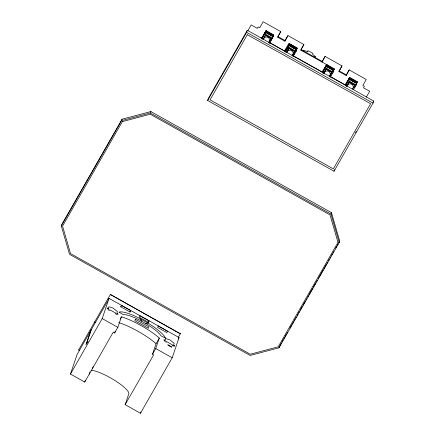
<?xml version="1.0" encoding="UTF-8"?>
<svg xmlns="http://www.w3.org/2000/svg" width="435" height="435" viewBox="0 0 435 435"><rect width="100%" height="100%" fill="white"/><g stroke="black" fill="none" stroke-linecap="round" stroke-linejoin="round"><path stroke-width="0.65" d="M109.038 298.366L102.203 318.578L70.465 374.051L84.727 382.039L113.241 332.193L114.628 332.971L117.852 327.337L121.408 316.832A30.602 6.661 29.8 0 1 159.308 338.055L155.752 348.56L152.527 354.193L153.653 354.819L125.133 404.659L140.478 413.25L172.211 357.777L179.051 337.565L109.033 298.35L107.809 300.291M61.302 225.95L61.786 224.514L122.045 119.195L150.885 111.561L331.481 212.677L339.708 241.066L339.224 242.496L278.965 347.821L250.13 355.455L69.529 254.334L61.302 225.95L121.561 120.625L122.045 119.195M121.561 120.625L150.401 112.991L150.885 111.561M70.465 374.051L77.06 354.568L107.38 301.58M79.708 350.702L78.626 349.947M90.692 330.736L85.923 344.824L87.865 341.437L87.984 341.089L86.755 343.231L91.404 329.491M110.365 294.473L180.329 333.797L110.365 294.473L78.583 350.072M84.727 382.039L85.352 380.185M89.18 374.252L89.936 372.012M92.519 368.423L93.085 366.743M121.463 305.43L120.963 306.92L130.141 312.058L130.647 310.568L121.463 305.43L120.615 306.92M114.628 332.971L115.259 331.117M207.642 100.48L208.338 98.419L247.319 30.281L373.698 101.04L373.002 103.106L334.02 171.238L207.642 100.48L246.623 32.342L247.319 30.281M149.009 320.851L148.504 322.34L139.325 317.202L139.825 315.712L149.009 320.851L147.916 322.759M125.133 404.659L128.896 393.55L128.309 391.804A23.24 5.057 29.8 0 0 111.48 378.434A23.24 5.057 29.8 0 0 91.024 370.261M152.527 354.193L156.083 343.683L159.308 338.055M261.952 38.981L265.448 32.418L273.098 36.801L269.608 43.364M265.948 30.934L266.073 30.564L273.724 34.947L273.599 35.317L265.948 30.934L261.598 38.367L266.073 30.564M263.18 39.395L265.676 34.979L271.288 38.193L268.792 42.608M140.478 413.25L140.902 411.994M272.299 37.002L272.479 36.475M277.693 37.203L277.905 36.584L285.083 40.607L284.876 41.222L277.693 37.203L280.754 31.603L263.159 21.75L259.738 27.731L258.2 26.872L257.346 28.362L251.191 24.92L247.852 30.755M296.094 51.363L296.578 49.943L288.927 45.561L288.443 46.98L296.094 51.363L293.081 56.506M289.552 43.712L285.072 51.515L289.552 43.712L297.203 48.089L296.409 49.606M286.66 52.543L289.155 48.122L294.767 51.335L292.271 55.756M296.017 49.438L296.257 48.725L289.623 44.93M327.289 64.973L300.824 50.155L301.036 49.536L322.335 61.498M314.929 57.317L314.516 56.632L315.511 56.757C314.978 55.887 311.634 54.136 312.83 53.771L312.955 53.402L308.649 50.987L307.752 50.808L307.578 51.325L307.985 51.874L303.978 50.319L303.336 50.313L303.13 50.917L301.134 49.585M326.652 64.483L322.177 72.286L326.652 64.483L334.303 68.866L332.84 71.519M326.489 66.414L326.728 65.701L333.357 69.502M323.76 73.314L326.255 68.899L331.867 72.107L329.371 76.527M332.878 70.921L333.052 70.394M333.199 72.134L333.678 70.715L326.027 66.337L325.549 67.757L333.199 72.134L330.181 77.283M366.33 97.087L369.668 91.258L363.513 87.81L364.372 86.315L362.833 85.45L366.254 79.469L349.169 69.904L346.108 75.505L338.925 71.487L341.986 65.886L325.059 56.409L321.998 62.009L325.059 56.409M346.108 75.505L349.169 69.904M345.689 85.532L345.2 85.178L345.325 84.809L349.68 77.376L357.331 81.758L356.537 83.27M356.221 85.026L356.705 83.607L349.055 79.23L348.571 80.649L356.221 85.026L353.546 89.605M345.2 85.178L349.68 77.376M349.452 79.491L349.272 80.013L349.055 79.23M349.158 82.161L349.283 81.791L354.889 84.999L354.764 85.374L349.158 82.161L346.787 86.206M334.02 171.238L334.542 169.688M278.965 347.821L281.472 342.856M339.224 242.496L330.997 214.112L331.481 212.677M300.824 50.155L303.886 44.549L287.937 35.621L284.876 41.222M341.986 65.886L338.925 71.487M278.221 36.029L280.754 31.603M120.12 319.089L121.408 316.832M129.793 312.064L130.647 310.568M285.083 40.607L287.937 35.621M284.544 50.911L288.824 43.435L296.518 47.741M301.352 48.981L303.886 44.549M178.328 337.299L180.373 333.672M355.553 132.757L356.221 131.582M373.023 102.214L373.698 101.04M282.146 341.682L283.152 339.914M283.827 338.74L284.501 337.56M285.175 336.385L286.187 334.618M286.855 333.444L287.53 332.264M289.889 328.148L291.907 324.619M292.581 323.439L293.592 321.677M294.267 320.497L294.935 319.323M295.61 318.143L296.284 316.968M297.295 315.201L297.97 314.026M298.638 312.847L299.313 311.672M300.324 309.905L302.341 306.376M303.016 305.201L305.375 301.08M306.044 299.905L306.719 298.725M307.73 296.964L308.404 295.784M309.078 294.609L312.781 288.139M313.45 286.959L315.81 282.842M316.484 281.662L317.153 280.488M318.164 278.721L318.839 277.546M319.513 276.366L323.216 269.896M323.89 268.721L326.245 264.6M326.919 263.425L327.593 262.245M328.599 260.483L329.273 259.303M329.947 258.129L330.622 256.949M331.633 255.187L332.302 254.007M332.976 252.833L333.65 251.658M335.673 248.124L336.679 246.362M337.353 245.182L338.028 244.008M338.702 242.828L339.708 241.066M261.669 38.568L265.687 31.706L273.338 36.089L265.687 31.706M261.761 38.742L265.714 32M263.18 36.616L263.827 35.512M264.475 34.403L265.769 32.195L272.908 36.284L265.769 32.195M262.968 39.601L265.676 34.979M268.58 42.815L271.288 38.193M272.93 36.458L273.724 34.947M269.417 43.087L270.086 41.945M270.755 40.803L271.424 39.656M272.092 38.514L272.767 37.372M285.148 51.716L289.166 44.854L296.817 49.231L295.479 51.52M285.24 51.852L288.927 45.561M285.567 51.325L289.166 44.854M286.654 49.759L287.301 48.655M287.948 47.551L289.242 45.338L296.387 49.427L289.242 45.338M285.431 52.129L288.633 46.714M286.785 52.173L289.155 48.122M292.054 55.963L294.767 51.335M296.534 49.237L297.203 48.089M295.925 50.503L296.817 49.231M293.897 54.516L294.903 52.804M295.572 51.656L296.578 49.943M322.248 72.487L326.266 65.625L333.917 70.008L332.911 71.721M322.34 72.661L326.266 65.625M322.786 72.194L323.433 71.084M324.08 69.981L324.728 68.877M325.375 67.768L326.348 66.109L333.487 70.198L326.348 66.109M322.531 72.901L326.37 66.403M323.548 73.52L326.255 68.899M329.496 76.158L331.867 72.107M333.297 70.579L334.303 68.866M330.328 76.435L330.997 75.293M331.666 74.146L332.34 73.004M333.009 71.862L333.678 70.715M345.276 85.38L349.294 78.517L356.945 82.9L355.939 84.613M345.363 85.554L349.294 78.517M345.809 85.086L347.429 82.318M348.402 80.66L349.37 79.001L356.51 83.09L349.37 79.001M345.559 85.793L349.397 79.295M346.57 86.413L349.283 81.791M352.524 89.05L354.889 84.999M356.325 83.471L357.331 81.758M354.362 87.609L355.362 85.896M356.031 84.754L356.705 83.607M178.181 338.87L178.35 338.588M178.508 338.332L179.051 337.565M333.917 70.008L326.288 65.913M356.945 82.9L349.316 78.806M145.676 323.461L148.03 323.14M339.137 70.867L346.314 74.891M260.951 37.698L262.126 38.356M269.749 42.625L285.73 51.569M293.424 55.881L322.422 72.118M330.116 76.424L345.499 85.037M246.623 32.342L373.002 103.106M150.401 112.991L330.997 214.112M102.203 318.578L117.852 327.337M155.752 348.56L172.211 357.777M349.555 77.745L357.206 82.128M326.527 64.853L334.178 69.236M289.427 44.082L297.078 48.459M349.751 78.594L356.385 82.394M266.149 31.788L272.778 35.583M289.188 45.142L296.583 49.378M264.969 33.838L272.62 38.22M326.13 69.268L331.742 72.482M289.03 48.492L294.636 51.705M265.551 35.349L271.163 38.563M140.451 318.86L141.739 321.22M118.728 322.629A30.602 6.661 29.8 0 1 156.083 343.683M323.83 73.841A3.23 3.148 18.7 0 1 328.082 71.117A3.23 3.148 18.7 0 1 329.73 75.886M347.021 85.929A3.23 3.148 18.7 0 1 351.496 84.172A3.23 3.148 18.7 0 1 352.752 88.778M286.893 52.26A3.23 3.148 18.7 0 1 291.738 50.721A3.23 3.148 18.7 0 1 292.075 55.729M263.42 39.117A3.23 3.148 18.7 0 1 268.259 37.579A3.23 3.148 18.7 0 1 268.596 42.581M108.266 308.894L108.049 309.709L109.43 310.481L109.685 309.742L115.737 313.129L115.482 313.869L116.509 314.445L116.759 313.706L117.994 314.396L118.113 314.037L116.879 313.352L117.472 311.607L112.948 307.958L108.832 306.773L108.348 308.573L107.189 307.926L107.086 308.236L108.266 308.894M164.99 340.654L164.773 341.47L166.159 342.242L166.409 341.502L172.461 344.89L172.211 345.629L173.233 346.206L173.489 345.466L174.718 346.157L174.837 345.803L173.608 345.113L174.196 343.367L169.677 339.719L165.556 338.533L165.077 340.333L163.913 339.686L163.81 339.996L164.99 340.654M135.323 319.279L134.845 320.698L148.433 328.305L148.917 326.886L135.323 319.279M158.188 325.989L157.682 327.479L166.866 332.623L167.372 331.133L158.188 325.989M167.981 344.824L167.877 345.134L171.673 347.26L171.776 346.951L167.981 344.824M122.349 121.61L62.558 226.108L70.524 253.578L250.272 354.221L278.183 346.836L337.968 242.338L330.007 214.868L150.254 114.226L122.349 121.61M247.308 34.702L210.034 99.843L333.335 168.878L370.604 103.737L247.308 34.702M165.382 338L160.972 335.809A22.968 4.997 29.8 0 0 147.215 324.363L139.01 319.769A22.968 4.997 29.8 0 0 123.121 314.614L119.119 312.102A27.209 5.921 29.8 0 1 138.428 317.795L148.993 323.705A27.209 5.921 29.8 0 1 165.382 338M95.765 322.639L94.634 322.009L95.765 322.639"/></g></svg>
